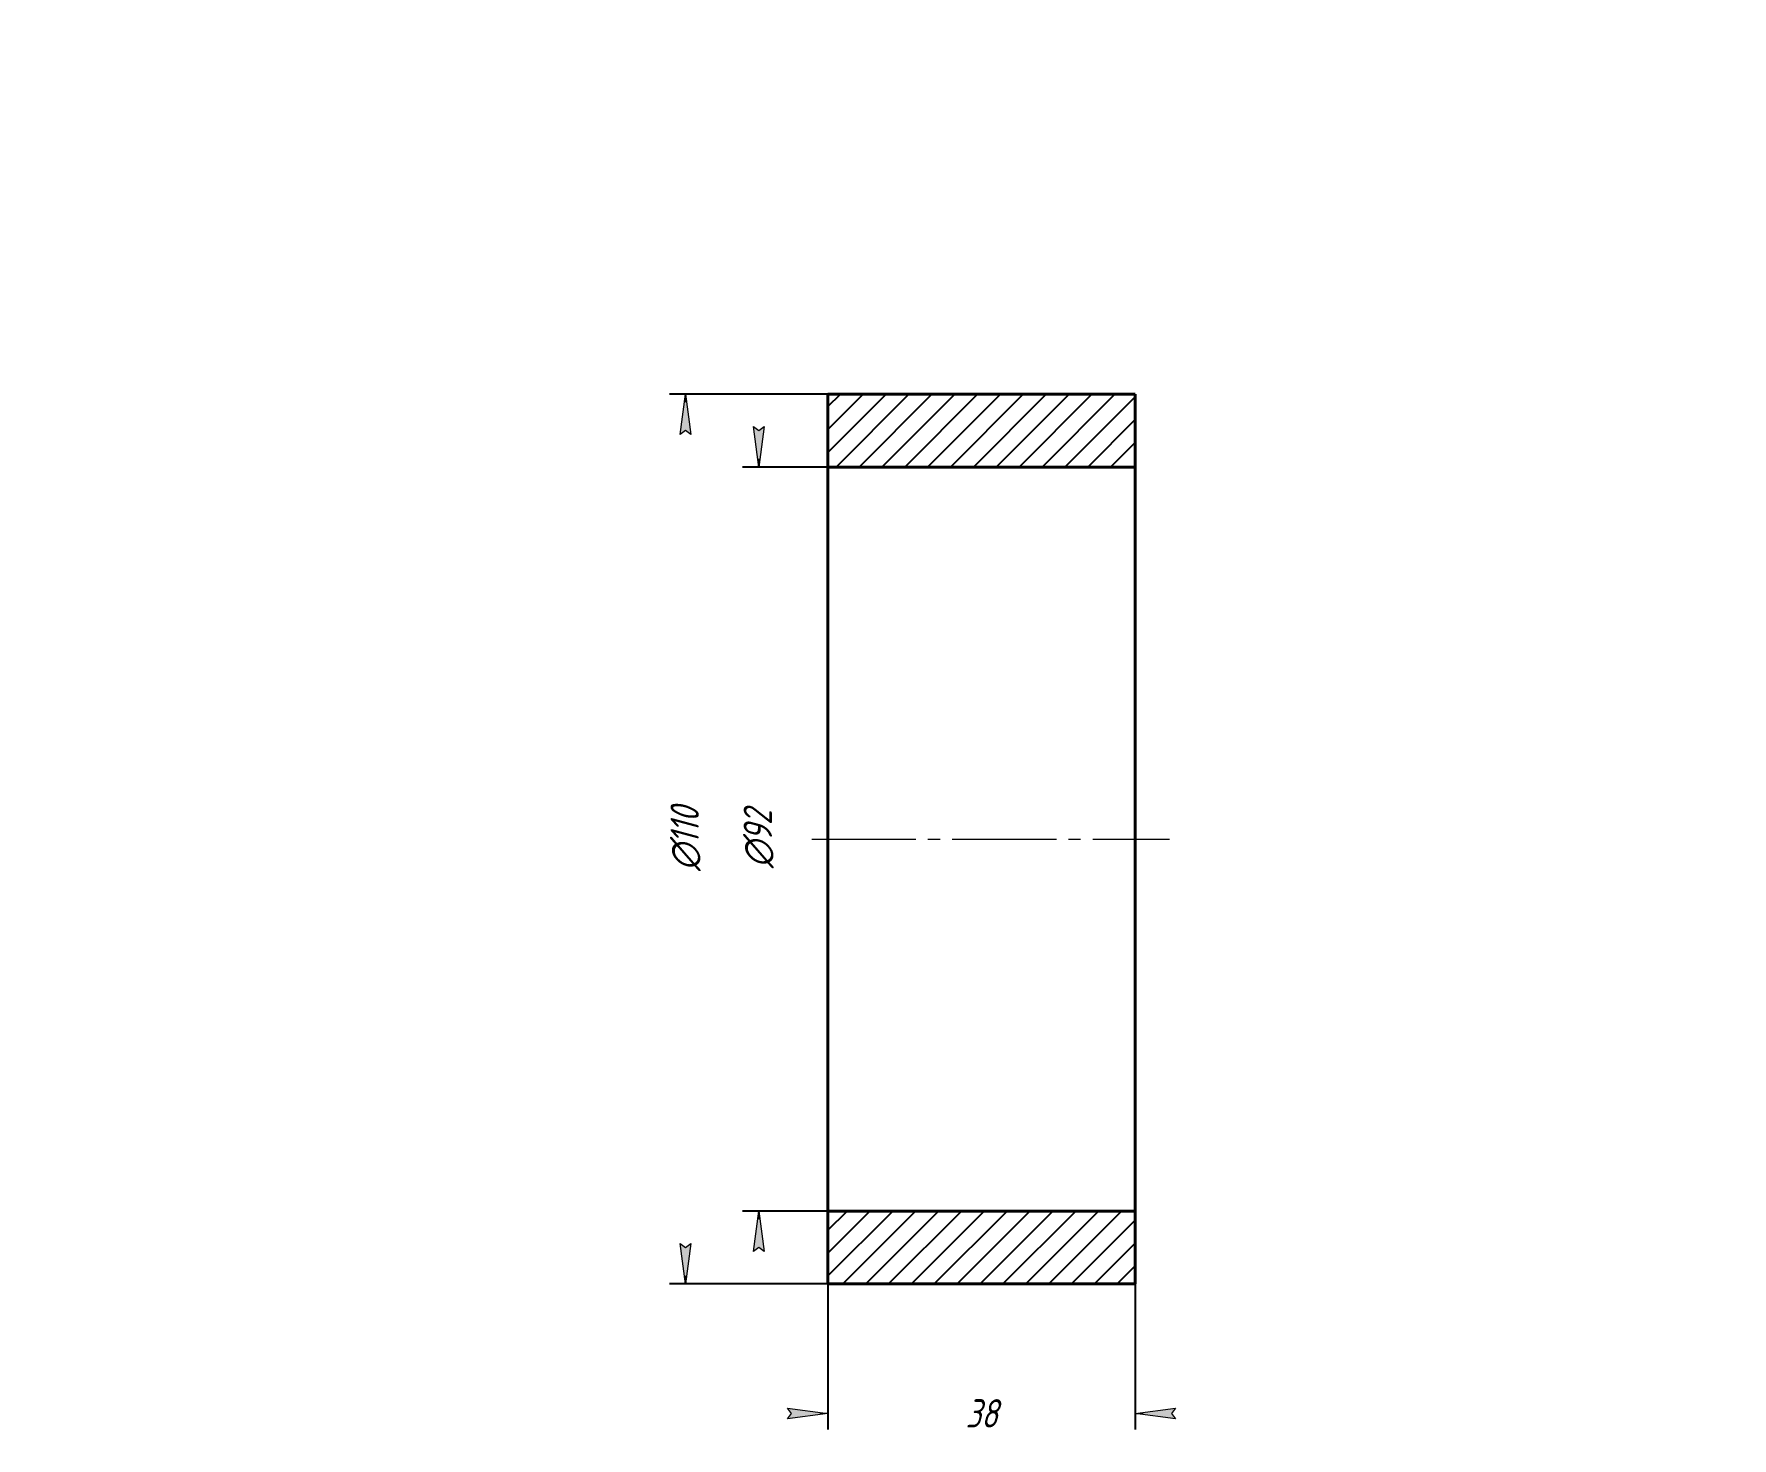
# Model space of a CAD drawing. Header units: millimetres. Extents: x 0 to 210, y 0 to 297.
# Drawn here: x 0 to 210, y 123.4 to 297 of the extents above; entities that cross this region are included whole.
import ezdxf

# ---------------------------------------------------------------- set-up
doc = ezdxf.new("R2010")
doc.units = ezdxf.units.MM
for name, pattern in [('K5LT_AXLED', [17.375, 12.875, -1.5, 1.5, -1.5]), ('K5LT_BASIC', [0]), ('K5LT_THIN', [0])]:
    doc.linetypes.add(name, pattern=pattern)
doc.layers.add('Системный слой', color=7, linetype='Continuous')
doc.styles.add('KDIMTEXTSTYLE', font='GOST_AU.SHX', dxfattribs={"width": 0.96, "oblique": 15, "height": 5})
doc.dimstyles.new('KDIMSTYLE (1.00)', dxfattribs={"dimtxt": 5, "dimasz": 1, "dimexe": 2, "dimexo": 0.0625, "dimgap": 1, "dimtad": 1, "dimtxsty": 'KDIMTEXTSTYLE', "dimsah": 1, "dimcen": 0.09, "dimdle": 1, "dimadec": 0, "dimazin": 0, "dimtfac": 0.667, "dimtmove": 0, "dimatfit": 3, "dimfxl": 1, "dimtvp": 1, "dimtolj": 1, "dimtzin": 0, "dimarcsym": 0})

# ---------------------------------------------------------------- blocks, each defined once
blk = doc.blocks.new('KDIMARROW_01')
at = {"layer": 'Системный слой'}
blk.add_hatch(color=0, dxfattribs=at).paths.add_polyline_path([(0, 0), (-5, 0.66), (-4.5, 0), (-5, -0.66)])
at = {"layer": 'Системный слой', "color": 0, "linetype": 'K5LT_THIN', "lineweight": 18}
for p, q in [((-4.5, 0), (-5, 0.66)), ((-5, 0.66), (0, 0)), ((0, 0), (-5, -0.66)), ((-5, -0.66), (-4.5, 0)), ((0, 0), (-1, 0))]:
    blk.add_line(p, q, dxfattribs=at)

msp = doc.modelspace()

# ---------------------------------------------------------------- hatches: boundary and pattern name
at = {"layer": 'Системный слой'}
h = msp.add_hatch(dxfattribs=at)
h.set_pattern_fill('', angle=45, style=0, pattern_type=0)
h.set_pattern_definition([(45, (0, 0), (-1.414214, 1.414214), [])])
h.paths.add_polyline_path([(98.19, 252.46), (98.19, 243.46), (136.19, 243.46), (136.19, 252.46)])
h.paths.add_polyline_path([(98.19, 151.46), (98.19, 142.46), (136.19, 142.46), (136.19, 151.46)])

# ---------------------------------------------------------------- linework, layer by layer
at = {"layer": 'Системный слой', "color": 150, "linetype": 'K5LT_BASIC', "lineweight": 40, "true_color": 0x0080ff}
for p, q in [((98.19, 252.46), (136.19, 252.46)), ((98.19, 252.46), (98.19, 243.46)), ((136.19, 252.46), (136.19, 243.46)), ((98.19, 151.46), (98.19, 243.46)), ((98.19, 243.46), (136.19, 243.46)), ((136.19, 151.46), (136.19, 243.46)), ((98.19, 151.46), (136.19, 151.46)), ((98.19, 151.46), (98.19, 142.46)), ((136.19, 151.46), (136.19, 142.46)), ((98.19, 142.46), (136.19, 142.46))]:
    msp.add_line(p, q, dxfattribs=at)
at = {"layer": 'Системный слой', "color": 30, "linetype": 'K5LT_AXLED', "lineweight": 18, "true_color": 0xff8000}
msp.add_line((96.19, 197.46), (140.445, 197.46), dxfattribs=at)

# ---------------------------------------------------------------- dimensions: what is measured, and where the dimension line sits
at = {"layer": 'Системный слой', "color": 7}
for base, p1, p2, location in [((80.591, 252.46), (98.19, 142.46), (98.19, 252.46), (80.591, 197.46)), ((89.63, 151.46), (98.19, 243.46), (98.19, 151.46), (89.63, 197.46))]:
    msp.add_linear_dim(base=base, p1=p1, p2=p2, angle=90, location=location, dimstyle='KDIMSTYLE (1.00)', override={"dimexo": 0, "dimpost": '\\H3.5;\\W0.965;\\Q15;\\Q15;\\H3.5;\\W0.965;\\Q15;∅<>\\H3.5;\\W0.965;\\Q15;\\Q15;', "dimblk1": 'KDIMARROW_01', "dimblk2": 'KDIMARROW_01', "dimse1": 0, "dimse2": 0, "dimclrt": 7, "dimtolj": 1}, dxfattribs=at).render()
msp.add_linear_dim(base=(98.19, 126.456), p1=(136.19, 142.46), p2=(98.19, 142.46), location=(117.19, 126.456), dimstyle='KDIMSTYLE (1.00)', override={"dimexo": 0, "dimpost": '\\H3.5;\\W0.965;\\Q15;<>', "dimblk1": 'KDIMARROW_01', "dimblk2": 'KDIMARROW_01', "dimse1": 0, "dimse2": 0, "dimclrt": 7, "dimtolj": 1}, dxfattribs=at).render()

doc.saveas('drawing.dxf')
